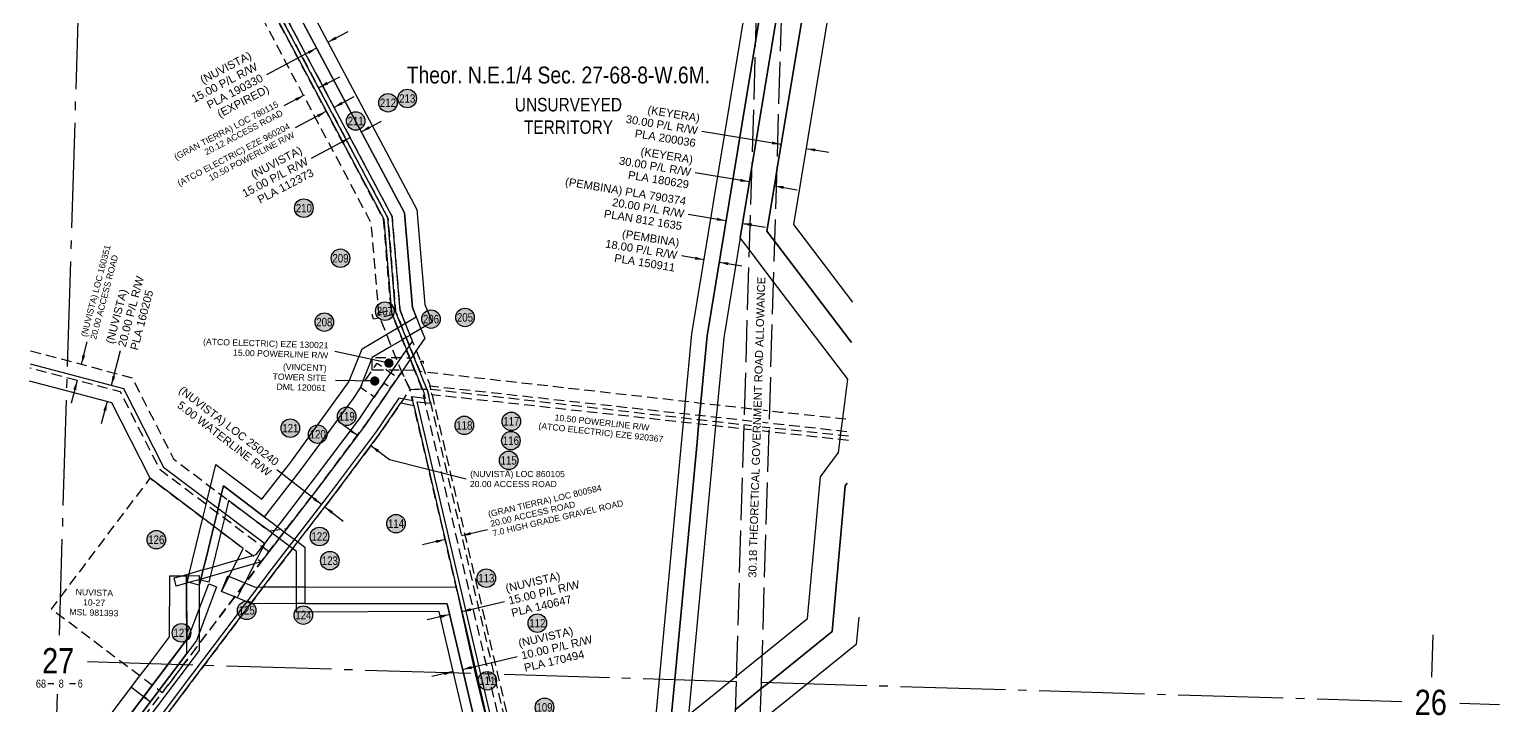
# Model space of a CAD drawing. Extents: x 360027 to 374524, y 6081760 to 6090901.
# Drawn here: x 363315 to 365060, y 6087485 to 6088289 of the extents above; entities that cross this region are included whole.
import ezdxf
from ezdxf.enums import TextEntityAlignment as Align

# ---------------------------------------------------------------- set-up
doc = ezdxf.new("R2010")
doc.units = 0
doc.header["$LTSCALE"] = 5
for name, pattern in [('foc-ACCESSROAD', [3.75, 2.5, -1.25]), ('foc-FLOWLINE', [3.75, 2.5, -1.25]), ('foc-QUARTERLINE', [33, 25, -3, 2, -3]), ('foc-UNSURVEYED', [12.5, 10, -2.5])]:
    doc.linetypes.add(name, pattern=pattern)
for name, color, linetype in [('10', 1, 'Continuous'), ('9', 3, 'Continuous'), ('AS-UNDERLAY-H', 141, 'Continuous'), ('C-AR', 13, 'foc-ACCESSROAD'), ('C-EZE', 13, 'foc-FLOWLINE'), ('C-RW', 13, 'Continuous'), ('C-SYMBOL', 7, 'Continuous'), ('C-WS', 13, 'foc-ACCESSROAD'), ('CG-NOTES', 7, 'Continuous'), ('CORRIDOR-ID', 7, 'Continuous'), ('L-QSEC', 8, 'foc-QUARTERLINE'), ('L-SECLBL', 7, 'Continuous'), ('L-UNS-T', 3, 'Continuous'), ('L-USEC', 7, 'foc-UNSURVEYED'), ('P-PROPOSED', 10, 'Continuous')]:
    doc.layers.add(name, color=color, linetype=linetype)
for name, color, linetype, lineweight in [('C-AR-T', 13, 'Continuous', 9), ('C-RW-T', 13, 'Continuous', 9), ('C-WS-T', 13, 'Continuous', 9)]:
    doc.layers.add(name, color=color, linetype=linetype, lineweight=lineweight)
doc.styles.add('175L', font='ARIALN.TTF', dxfattribs={"height": 20})
doc.styles.add('80L', font='ARIALN.TTF', dxfattribs={"height": 10})
doc.styles.add('A60', font='arial.ttf', dxfattribs={"height": 7.35})
doc.styles.add('A80', font='arial.ttf', dxfattribs={"height": 9.5})
doc.styles.add('SIMPLEX', font='ARIALN.TTF')
doc.styles.get("Standard").update_dxf_attribs({"font": 'ARIALN.TTF'})
doc.dimstyles.get("Standard").update_dxf_attribs({"dimtxt": 0.18, "dimasz": 0.18, "dimexe": 0.18, "dimexo": 0.0625, "dimgap": 0.09, "dimtad": 0, "dimtih": 1, "dimtoh": 1, "dimdec": 4, "dimzin": 0, "dimdsep": 46, "dimtxsty": 'Standard', "dimcen": 0.09, "dimadec": 0, "dimazin": 0, "dimtfac": 1, "dimtdec": 4, "dimtofl": 0, "dimtmove": 0, "dimatfit": 3, "dimfxl": 1, "dimtolj": 1, "dimtzin": 0, "dimarcsym": 0})

# ---------------------------------------------------------------- blocks, each defined once
blk = doc.blocks.new('L-SECLBL')
at = {"layer": '9', "color": 7}
for p, q in [((-5.1, -27.8), (-12.3, -27.8)), ((20.7, -27.8), (13.5, -27.8))]:
    blk.add_line(p, q, dxfattribs=at)
at = {"layer": '10', "color": 2, "style": 'SIMPLEX'}
blk.add_attdef('SEC', text='', height=30, dxfattribs=at).set_placement((0, 0), align=Align.MIDDLE)
at = {"layer": '10', "color": 5, "style": '80L'}
blk.add_attdef('TWP', text='', height=9.5, dxfattribs=at).set_placement((-14.4, -27.4), align=Align.MIDDLE_RIGHT)
blk.add_attdef('RGE', text='', height=9.5, dxfattribs=at).set_placement((3.6, -27.4), align=Align.MIDDLE_CENTER)
blk.add_attdef('MER', text='', height=9.5, dxfattribs=at).set_placement((23.2, -27.4), align=Align.MIDDLE_LEFT)
blk = doc.blocks.new('*U418')
at = {"layer": 'AS-UNDERLAY-H'}
h = blk.add_hatch(color=256, dxfattribs=at)
h.dxf.hatch_style = 1
edge = h.paths.add_edge_path()
edge.add_arc((0, 0), 11, 0, 360)
at = {"layer": 'CG-NOTES', "color": 182}
blk.add_circle((0, 0), 11, dxfattribs=at)
at = {"color": 182, "style": '80L'}
blk.add_attdef('#', text='', height=10, dxfattribs=at).set_placement((0, 0), align=Align.MIDDLE_CENTER)

msp = doc.modelspace()

# ---------------------------------------------------------------- linework, layer by layer
at = {"layer": 'C-AR', "flags": 128}
for points in [[(364287.3, 6087805.2), (364204.2, 6087813.9), (364192.9, 6087815.1), (364184.4, 6087816), (364162.8, 6087818.5), (364129.7, 6087822.2), (364109.8, 6087824.5), (364091.9, 6087826.5), (363791.1, 6087860.7), (363787, 6087861.2), (363766.5, 6087860.7), (363756.6, 6087881.6), (363744.4, 6087912.1), (363729.7, 6087948.7), (363720.4, 6088058.8), (363574.6, 6088333.3), (363528.9, 6088410.3), (363456.3, 6088496.1), (363206.6, 6088983.6), (363206.6, 6088983.6), (363206.6, 6088983.6), (363173.8, 6089127.9), (363024.8, 6089255.7), (362890.4, 6089308.4), (362716, 6089499.4), (362636.4, 6089682.1), (362598.3, 6089976.9), (362598.3, 6089976.9), (362618.7, 6089976.2), (362618.7, 6089976.2), (362656, 6089687.5), (362733.1, 6089510.5), (362902.1, 6089325.4), (363035.3, 6089273.2), (363191.9, 6089138.9), (363225.7, 6088990.6), (363379.5, 6088690.2), (363473.2, 6088507.3), (363545.4, 6088422), (363592.1, 6088343.1), (363740.1, 6088064.6), (363749.4, 6087953.4), (363761.9, 6087922.4), (363778, 6087882.4), (363783.3, 6087881.8), (364093.8, 6087846.7), (364111.7, 6087844.6), (364131.6, 6087842.4), (364163.5, 6087838.8), (364193.5, 6087835.4), (364206.3, 6087833.9), (364287.9, 6087825.4)], [(363315.9, 6087906.5), (363359.6, 6087895), (363436.4, 6087874.7), (363485.5, 6087778.3), (363586.7, 6087702), (363587.2, 6087701.6), (363599.1, 6087692.6), (363606.1, 6087693.6), (363620.1, 6087695.5), (363598.8, 6087667.8), (363591.6, 6087673.2), (363590.9, 6087673.8), (363590.2, 6087674.3), (363574.8, 6087686), (363469.8, 6087765.1), (363422.6, 6087857.7), (363359, 6087874.4), (363315.2, 6087886)]]:
    msp.add_lwpolyline(points, dxfattribs=at)
for points in [[(361402.3, 6086870.3), (361321.1, 6086862.4), (361209.9, 6087019), (361219.6, 6087031.3), (361324.9, 6086882.8), (362106, 6086959.4), (362566.5, 6087001.4), (362591.3, 6087003.7), (363135.4, 6087053.4), (363135.4, 6087053.4), (363448.2, 6087468.4), (363448.2, 6087468.4), (363496.4, 6087532.2), (363589.7, 6087655.9), (363589.7, 6087655.9), (363660, 6087747.2), (363714.4, 6087820), (363743.5, 6087862.5), (363752, 6087874.8), (363756.6, 6087881.6), (363766.5, 6087860.7), (363730.7, 6087808.4), (363675.9, 6087735.1), (363605.6, 6087643.8), (363605.6, 6087643.8), (363576.3, 6087604.9), (363512.3, 6087520.2), (363464.2, 6087456.3), (363146, 6087034.3), (363146, 6087034.3), (363146, 6087034.3), (362107.9, 6086939.5), (361402.3, 6086870.3)], [(364023.1, 6086979.8), (363988.8, 6087036.9), (363983.7, 6087045.3), (363940.5, 6087172.4), (363929.2, 6087205.6), (363880.4, 6087373.7), (363821.4, 6087625.9), (363766.5, 6087860.7), (363787, 6087861.2), (363899.9, 6087378.2), (363948.4, 6087211.1), (364002, 6087053.8), (364037.3, 6086993.9), (364039, 6086992.1), (364147.2, 6086883.1), (364240.8, 6086802.3), (364405.2, 6086650.3), (364439.6, 6086607.3), (364457.2, 6086570.1), (364478.2, 6086504), (364495.4, 6086469.6), (364521.9, 6086432.8), (364616.6, 6086350.1), (364654.3, 6086314.7), (364719.2, 6086233.4), (364737.5, 6086199.7), (364744, 6086158.9), (364661.1, 6085751.7), (364661.1, 6085751.7), (364672.8, 6085634.3), (364672.8, 6085634.3), (364652.7, 6085634.9), (364640.9, 6085752.7), (364723.7, 6086159.3), (364718.3, 6086193.2), (364703, 6086221.7), (364639.6, 6086301.2), (364603.2, 6086335.3), (364507, 6086419.2), (364478.2, 6086459.2), (364459.6, 6086496.5), (364438.5, 6086562.8), (364422.5, 6086596.6), (364390.6, 6086636.6), (364227.5, 6086787.4), (364133.6, 6086868.4)]]:
    msp.add_lwpolyline(points, close=True, dxfattribs=at)
at = {"layer": 'C-EZE', "flags": 128}
for points in [[(362624.3, 6089973.7), (362661.1, 6089688.9), (362737.6, 6089513.4), (362905.2, 6089329.9), (363038.1, 6089277.8), (363196.6, 6089141.7), (363230.7, 6088992.4), (363384.2, 6088692.6), (363477.6, 6088510.3), (363549.7, 6088425), (363596.7, 6088345.7), (363745.2, 6088066.1), (363754.6, 6087954.7), (363754.6, 6087954.7), (363754.6, 6087954.7), (363754.6, 6087954.7), (363778.8, 6087894.4), (363781.2, 6087888.4), (363789.6, 6087867.5), (363791.1, 6087860.7), (363792.4, 6087855), (363792.6, 6087854.4), (363870.4, 6087522.5), (363906.6, 6087368.2), (363966.4, 6087167), (364002.8, 6087065.2), (364016, 6087043.6), (364031.5, 6087018.1), (364046.1, 6086994), (364045.2, 6086984.9), (364044.4, 6086976.7), (364029.7, 6087000.8), (364028.2, 6087003.3), (364014.2, 6087026.3), (363994.8, 6087058.1), (363981.3, 6087051.7), (363974.4, 6087048.5), (363971.8, 6087053.9), (363978.7, 6087057.1), (363992.3, 6087063.5), (363957.5, 6087160.8), (363943.3, 6087155.9), (363938.3, 6087154.1), (363936.4, 6087159.8), (363941.3, 6087161.8), (363955.6, 6087166.5), (363896.5, 6087365.6), (363859.6, 6087522.9), (363780.6, 6087861.9), (363771.9, 6087883.3), (363765.9, 6087898.4), (363745.4, 6087949.4), (363745.4, 6087949.4), (363723, 6087944.1), (363721.6, 6087949.9), (363744, 6087955.2), (363735, 6088063.1), (363587.5, 6088340.5), (363541.1, 6088418.9), (363470.7, 6088502.1), (363453.6, 6088490.7), (363450.3, 6088495.7), (363467.4, 6088507.1), (363374.8, 6088687.8), (363222.1, 6088986.1), (363200, 6088978.3), (363198, 6088983.9), (363220.1, 6088991.7), (363187.2, 6089136), (363032.6, 6089268.6), (362901.7, 6089319.9), (362887.3, 6089303.1), (362882.7, 6089307), (362896.8, 6089323.4), (362730.7, 6089505.4), (362710.1, 6089492.2), (362706.9, 6089497.2), (362727.5, 6089510.4), (362652.2, 6089683.2), (362632.3, 6089676.3), (362630.3, 6089681.9), (362650.5, 6089688.9), (362614.2, 6089970.3), (362614.2, 6089970.3), (362587.8, 6089969.7), (362587.6, 6089975.7), (362613.9, 6089976.3), (362613.9, 6089976.4), (362624.4, 6089976.1), (362624.3, 6089973.7)], [(363721.5, 6087883.8), (363721.5, 6087883.8), (363721.6, 6087898.8), (363765.9, 6087898.4), (363771.9, 6087883.3), (363721.5, 6087883.8)]]:
    msp.add_lwpolyline(points, close=True, dxfattribs=at)
at = {"layer": 'C-EZE', "elevation": -760.7, "flags": 128}
msp.add_lwpolyline([(363781.2, 6087888.4), (363779.2, 6087893.4), (363778.8, 6087894.4), (363782, 6087894.4), (363782, 6087888.4), (363781.2, 6087888.4)], close=True, dxfattribs=at)
at = {"layer": 'C-EZE', "flags": 128}
msp.add_lwpolyline([(364287.1, 6087800.1), (364277.1, 6087801.2), (364258.5, 6087803.2), (364203.7, 6087809.2), (364192.8, 6087810.4), (364183.9, 6087811.4), (364162.7, 6087813.7), (364141.1, 6087816.1), (364129.2, 6087817.4), (364109.3, 6087819.6), (364091.4, 6087821.6), (363871.3, 6087845.8), (363792.6, 6087854.4), (363792.4, 6087855), (363791.1, 6087860.7), (363790.2, 6087865), (364092.4, 6087832), (364110.3, 6087830.1), (364130.2, 6087827.9), (364163, 6087824.3), (364193.1, 6087821), (364278.5, 6087811.6), (364287.5, 6087810.6)], dxfattribs=at)
at = {"layer": 'C-RW', "flags": 128}
for points in [[(363628.4, 6088349.9), (363774.6, 6088074.7), (363784.1, 6087961.7), (363792.6, 6087940.5), (363779.5, 6087932.8), (363766.5, 6087925.1), (363761.3, 6087922), (363756.9, 6087919.4), (363743.8, 6087911.8), (363721.6, 6087898.8), (363707.2, 6087862.5), (363698.1, 6087848.7), (363689.6, 6087837.1), (363682.5, 6087827.4), (363636.9, 6087765.4), (363636.9, 6087765.4), (363596.5, 6087713.5), (363593.4, 6087709.5), (363545, 6087746), (363542.4, 6087735.4), (363538.6, 6087719.5), (363537.3, 6087714.2), (363533.5, 6087698.3), (363524.7, 6087662), (363520.9, 6087646.6), (363518.2, 6087635.3), (363517.9, 6087634.3), (363516.2, 6087628.2), (363503.9, 6087631.2), (363501.9, 6087631.7), (363503.7, 6087639.3), (363504.3, 6087641.8), (363520.4, 6087708.2), (363524.3, 6087724), (363525.5, 6087729.3), (363529.4, 6087745.2), (363535.8, 6087771.7), (363590.6, 6087730.4), (363624.9, 6087774.4), (363693.9, 6087869.7), (363709.6, 6087909.1), (363773.9, 6087946.9), (363769.4, 6087958.2), (363759.9, 6088070.4), (363615.2, 6088342.8)], [(363615.2, 6088342.8), (363759.9, 6088070.4), (363769.4, 6087958.2), (363773.9, 6087946.9), (363779.5, 6087932.8), (363784, 6087921.7), (363773.5, 6087906.2), (363769.8, 6087900.8), (363766.4, 6087895.8), (363758.3, 6087884), (363757.5, 6087882.9), (363756.3, 6087881), (363752, 6087874.8), (363743.5, 6087862.5), (363736.1, 6087851.6), (363721.6, 6087830.4), (363714.4, 6087820), (363660, 6087747.2), (363620.2, 6087695.5), (363617.2, 6087691.6), (363611.1, 6087683.6), (363598.9, 6087667.7), (363589.8, 6087655.8), (363581.6, 6087653.5), (363555.4, 6087646), (363545.8, 6087643.2), (363529.2, 6087638.4), (363522.6, 6087636.6), (363518.2, 6087635.3), (363516.2, 6087634.7), (363503.9, 6087631.2), (363501.2, 6087630.4), (363501.2, 6087630.4), (363488.9, 6087626.9), (363486.6, 6087636.8), (363496, 6087639.4), (363504.3, 6087641.8), (363509, 6087643.2), (363520.9, 6087646.6), (363526.3, 6087648.1), (363532, 6087649.7), (363549.5, 6087654.8), (363561.6, 6087658.2), (363579.7, 6087663.4), (363583.8, 6087664.6), (363590.9, 6087673.8), (363593.9, 6087677.8), (363603.1, 6087689.7), (363606.1, 6087693.6), (363609.2, 6087697.6), (363612.3, 6087701.6), (363652, 6087753.2), (363706.4, 6087825.9), (363708.8, 6087829.5), (363723.3, 6087850.7), (363724, 6087851.6), (363735.3, 6087868.1), (363743.8, 6087880.5), (363745.5, 6087883), (363746.2, 6087884.1), (363751.8, 6087892.1), (363755.7, 6087897.9), (363756.4, 6087899), (363761.9, 6087907), (363765.3, 6087911.9), (363769.4, 6087917.9), (363754.6, 6087954.7), (363745.2, 6088066.1), (363601.9, 6088335.8)], [(363994.3, 6086644.9), (363995.3, 6086654.2), (364014.5, 6086841.9), (364027.6, 6086972.3), (364029.7, 6087000.8), (364030.2, 6087005.6), (364030.6, 6087009), (364031.5, 6087018.1), (364073.2, 6087433.6), (364080.9, 6087516.1), (364107.3, 6087798), (364109.2, 6087817.9), (364109.3, 6087819.6), (364109.8, 6087824.5), (364109.9, 6087825.7), (364110.3, 6087830.1), (364111.7, 6087844.6), (364111.8, 6087845.7), (364119.2, 6087924.5), (364176.6, 6088273.4), (364183.9, 6088317.7)], [(364204.1, 6088317), (364172.1, 6088122.7), (364169.2, 6088105.4), (364158.6, 6088040.8), (364139, 6087922), (364131.7, 6087843.5), (364131.6, 6087842.4), (364130.2, 6087827.9), (364129.8, 6087823.5), (364129.7, 6087822.2), (364129.2, 6087817.4), (364101, 6087515.5), (364097.1, 6087474), (364093.1, 6087431.7), (364047.5, 6086970.3), (364034.4, 6086839.9), (364015.3, 6086653.5), (364014.4, 6086644.3)], [(364055.3, 6087435.4), (364062.9, 6087516.6), (364091.4, 6087821.6), (364091.9, 6087826.5), (364092.4, 6087832), (364093.8, 6087846.7), (364101.3, 6087926.8), (364165.8, 6088318.2)], [(364183.9, 6088317.7), (364176.6, 6088273.4), (364119.2, 6087924.5), (364111.8, 6087845.7), (364111.7, 6087844.6), (364110.3, 6087830.1), (364109.9, 6087825.7), (364109.8, 6087824.5), (364109.3, 6087819.6), (364109.2, 6087817.9), (364107.3, 6087798), (364080.9, 6087516.1), (364073.2, 6087433.6)], [(364097.1, 6087474), (364129.7, 6087500.3), (364146.6, 6087514.1), (364153.8, 6087519.9), (364184.7, 6087545.1), (364238.3, 6087588.7), (364254.1, 6087757), (364275.2, 6087785.9), (364277.1, 6087801.2), (364277.8, 6087806.2), (364278.5, 6087811.6), (364280.3, 6087826.2), (364286.3, 6087872.9), (364198.2, 6087988.7), (364169.2, 6088026.9), (364165.2, 6088032.2), (364158.6, 6088040.8), (364169.2, 6088105.4), (364172.1, 6088122.7), (364204.1, 6088317)], [(364290.7, 6087916.6), (364199.6, 6088036.4), (364190.3, 6088048.7), (364198.8, 6088100.5), (364202.2, 6088121), (364234.4, 6088316.1)], [(364234.4, 6088316.1), (364202.2, 6088121), (364198.8, 6088100.5), (364190.3, 6088048.7), (364199.6, 6088036.4), (364290.7, 6087916.6)], [(364264.6, 6088315.2), (364222, 6088056.6), (364292.1, 6087964.3)], [(363315.4, 6087891.1), (363359.1, 6087879.6), (363426.1, 6087862), (363473.7, 6087768.4), (363577.7, 6087690), (363587.3, 6087682.8), (363593.9, 6087677.8), (363584.7, 6087659.6), (363581.6, 6087653.5), (363581.3, 6087652.9), (363570.2, 6087631), (363568.8, 6087628.2), (363561.2, 6087613.1), (363542.6, 6087620.7), (363551.7, 6087638.6), (363555.4, 6087646), (363561.6, 6087658.2), (363567.1, 6087669), (363568.5, 6087671.9), (363481.9, 6087737.2), (363458, 6087755.2), (363412.3, 6087844.9), (363358.5, 6087859.1), (363314.8, 6087870.6)], [(363857.8, 6087355.3), (363818.2, 6087524.1), (363801.1, 6087596.9), (363631.7, 6087596.2), (363631.7, 6087606.2), (363631.7, 6087626.1), (363631.7, 6087668.2), (363627.1, 6087671.6), (363611.1, 6087683.6), (363603.1, 6087689.7), (363599.1, 6087692.6), (363587.2, 6087701.6), (363586.7, 6087702), (363551.1, 6087728.8), (363547.3, 6087712.9), (363546, 6087707.7), (363542.1, 6087691.8), (363532, 6087649.7), (363529.2, 6087638.4), (363527.6, 6087631.9), (363517.9, 6087634.3), (363518.2, 6087635.3), (363520.9, 6087646.6), (363524.7, 6087662), (363533.5, 6087698.3), (363537.3, 6087714.2), (363538.6, 6087719.5), (363542.4, 6087735.4), (363545, 6087746), (363593.4, 6087709.5), (363605.1, 6087700.6), (363609.2, 6087697.6), (363613.3, 6087694.5), (363617.2, 6087691.6), (363633.2, 6087679.6), (363641.7, 6087673.2), (363641.7, 6087626.2), (363641.7, 6087606.3), (363810.7, 6087605.9), (363829.9, 6087523.8), (363865.9, 6087369.9)], [(364152.6, 6087480.2), (364183.5, 6087505.2), (364192.8, 6087512.7), (364267.8, 6087573.2), (364283.2, 6087746.2), (364285.6, 6087749.3)], [(364285.6, 6087749.3), (364283.2, 6087746.2), (364267.8, 6087573.2), (364192.8, 6087512.7), (364183.5, 6087505.2), (364152.6, 6087480.2)], [(362284.1, 6086980.6), (362566, 6087006.4), (362745.2, 6087022.7), (363122.7, 6087057.2), (363138.7, 6087066.1), (363501.4, 6087547.1), (363501.2, 6087630.4), (363501.2, 6087639.3), (363516.2, 6087639.5), (363516.3, 6087550.4), (363145.4, 6087058.4), (363125.7, 6087047.4), (362300.7, 6086972.1)], [(363865.9, 6087369.9), (363829.9, 6087523.8), (363810.7, 6087605.9), (363641.7, 6087606.3), (363631.7, 6087606.2), (363578.5, 6087605.9), (363561.2, 6087613.1), (363542.6, 6087620.7), (363550.1, 6087639.2), (363582.5, 6087625.9), (363592.3, 6087626), (363631.7, 6087626.1), (363641.7, 6087626.2), (363821.4, 6087625.9), (363844, 6087523.3), (363880.4, 6087373.7)], [(362833.1, 6086680.4), (363075.6, 6086997.6), (363130.7, 6087072.1), (363503.3, 6087566.2), (363516.1, 6087599.7), (363527.5, 6087629.7), (363536.8, 6087626.2), (363516, 6087570.6), (363512.9, 6087562.4), (363501.4, 6087547.1), (363138.7, 6087066.1), (363113.2, 6087032.1), (363093.5, 6087007.6), (363097.6, 6087004.7), (363077.8, 6086979.2), (362907, 6086757.4), (362884.3, 6086727.9), (362847.4, 6086679.9)], [(364299.3, 6087590), (364296.4, 6087557.8), (364238.8, 6087511.3), (364182.3, 6087465.6)]]:
    msp.add_lwpolyline(points, dxfattribs=at)
msp.add_lwpolyline([(363132.7, 6087074.8), (363114.9, 6087064.9), (363110.1, 6087056.1), (362745.2, 6087022.7), (362566, 6087006.4), (362566, 6087006.4), (362564.2, 6087026.3), (363097.7, 6087075), (363098.3, 6087076.3), (363100.1, 6087079.6), (363122.5, 6087092), (363125, 6087095.3), (363134, 6087107.3), (363146.3, 6087123.5), (363344.1, 6087385.5), (363445.8, 6087520.3), (363457.1, 6087535.2), (363481, 6087566.9), (363481.2, 6087639.4), (363495.9, 6087639.4), (363501.2, 6087639.3), (363501.2, 6087630.4), (363501.3, 6087563.6)], close=True, dxfattribs=at)
at = {"layer": 'C-WS', "flags": 128}
for points in [[(363752, 6087874.8), (363743.5, 6087862.5), (363735.3, 6087868.1), (363724, 6087851.6), (363707.5, 6087863), (363718.9, 6087879.4), (363721.4, 6087883.1), (363722.2, 6087884.3), (363727.4, 6087891.8), (363738.5, 6087884.1), (363740.1, 6087883), (363743.8, 6087880.5), (363752, 6087874.8)], [(363497.7, 6087534), (363472.3, 6087500.3), (363469.8, 6087502.1), (363468.1, 6087503.5), (363461.7, 6087508.2), (363445.8, 6087520.3), (363424.6, 6087536.2), (363350.4, 6087592.3), (363340.6, 6087599.6), (363351, 6087613.4), (363458, 6087755.2), (363481.9, 6087737.2), (363527.9, 6087702.5), (363540.6, 6087692.9), (363559.7, 6087678.6), (363568.5, 6087671.9), (363579.7, 6087663.4), (363584.7, 6087659.6), (363589.8, 6087655.8), (363570.8, 6087630.8), (363568.8, 6087628.2), (363566.6, 6087625.2), (363558.3, 6087614.3), (363551.8, 6087605.7), (363515.9, 6087558.4), (363497.7, 6087534), (363497.7, 6087534)]]:
    msp.add_lwpolyline(points, close=True, dxfattribs=at)
at = {"layer": 'L-QSEC'}
for p, q in [((363373.3, 6088342.6), (363349.7, 6087568.6)), ((364981, 6087569.2), (364979.5, 6087518.9)), ((363383.5, 6087537.5), (364153.6, 6087513.8)), ((364183.8, 6087512.9), (364944.1, 6087490)), ((363347.5, 6087498.6), (363324.5, 6086744.6)), ((365013.3, 6087487.9), (365060.3, 6087486.5))]:
    msp.add_line(p, q, dxfattribs=at)
at = {"layer": 'L-USEC'}
for p, q in [((364178, 6088317.8), (364153.6, 6087513.8)), ((364183.8, 6087512.9), (364208.1, 6088316.9)), ((364153.6, 6087513.8), (364129.5, 6086719.9)), ((364159.7, 6086719), (364183.8, 6087512.9))]:
    msp.add_line(p, q, dxfattribs=at)
at = {"layer": 'P-PROPOSED', "flags": 128}
for points in [[(363885.2, 6087374.9), (363775.1, 6087846.1), (363790.9, 6087844.4), (363787.6, 6087858.4), (363749.4, 6087953.4), (363740.1, 6088064.6), (363597.3, 6088333.3)], [(363592.9, 6088331), (363735.2, 6088063.1), (363744.5, 6087952.3), (363782.8, 6087856.9), (363784.4, 6087850.1), (363768.6, 6087851.8), (363769.7, 6087847.1), (363753.3, 6087850.2), (363726.6, 6087811.3), (363671.9, 6087738.1), (363601.6, 6087646.8), (363508.3, 6087523.2), (363460.2, 6087459.3), (363143.3, 6087039), (362596.3, 6086989.1), (362552.4, 6086995.6), (362426.4, 6086985.3), (362330.4, 6086975.7)], [(363464.2, 6087456.3), (363512.3, 6087520.2), (363605.6, 6087643.8), (363675.9, 6087735.1), (363730.7, 6087808.4), (363755.6, 6087844.7), (363771, 6087841.8), (363880.4, 6087373.7)]]:
    msp.add_lwpolyline(points, dxfattribs=at)

# ---------------------------------------------------------------- block references
at = {"layer": 'CG-NOTES', "xscale": 1.000381145216327, "yscale": 1.000381145216327, "zscale": 1.000381145216327}
for p, values in [((363740.3, 6088201.3), {'#': '212'}), ((363763.2, 6088206.4), {'#': '213'}), ((363702, 6088179.7), {'#': '211'}), ((363683.9, 6088016.6), {'#': '209'}), ((363664.7, 6087940.7), {'#': '208'}), ((363736.6, 6087953.7), {'#': '207'}), ((363791.4, 6087944.3), {'#': '206'}), ((363831.7, 6087946.3), {'#': '205'}), ((363691.3, 6087828.8), {'#': '119'}), ((363831, 6087818), {'#': '118'}), ((363886.8, 6087822.8), {'#': '117'}), ((363656.9, 6087807.5), {'#': '120'}), ((363886.3, 6087799.9), {'#': '116'}), ((363749.9, 6087701.2), {'#': '114'}), ((363465.2, 6087682.2), {'#': '126'}), ((363659, 6087686), {'#': '122'}), ((363671.3, 6087657.3), {'#': '123'}), ((363857.1, 6087636.5), {'#': '113'}), ((363572.5, 6087598.2), {'#': '125'}), ((363639.8, 6087592.6), {'#': '124'}), ((363495.1, 6087571.5), {'#': '127'}), ((363917.7, 6087583), {'#': '112'}), ((363858.2, 6087514.6), {'#': '111'}), ((363926.2, 6087483), {'#': '109'})]:
    msp.add_blockref('*U418', p, dxfattribs=at).add_auto_attribs(values)
at = {"layer": 'L-SECLBL'}
for p, values in [((363348.7, 6087538.6), {'SEC': '27', 'TWP': '68', 'RGE': '8', 'MER': '6'}), ((364978.6, 6087488.9), {'SEC': '26', 'TWP': '68', 'RGE': '8', 'MER': '6'})]:
    msp.add_blockref('L-SECLBL', p, dxfattribs=at).add_auto_attribs(values)

# ---------------------------------------------------------------- texts
at = {"layer": 'C-AR-T', "style": 'A60'}
msp.add_text('7.0 HIGH GRADE GRAVEL ROAD', height=7.35, rotation=13.2014, dxfattribs=at).set_placement((363864.6, 6087689.7), align=Align.MIDDLE_LEFT)
at = {"layer": 'C-RW-T', "style": 'A80'}
for s, p in [('(KEYERA)', (364110.6, 6088183)), ('30.00 P/L R/W', (364108.1, 6088168.2)), ('PLA 200036', (364105.7, 6088153.3)), ('(KEYERA)', (364102.4, 6088133.6)), ('30.00 P/L R/W', (364100, 6088118.8)), ('(PEMBINA) PLA 790374', (364094.3, 6088084.3)), ('PLA 180629', (364097.6, 6088104)), ('PLAN 812 1635', (364089.4, 6088054.6)), ('20.00 P/L R/W', (364091.9, 6088069.4)), ('18.00 P/L R/W', (364083.7, 6088020.1)), ('(PEMBINA)', (364086.2, 6088034.9)), ('PLA 150911', (364081.3, 6088005.3))]:
    msp.add_text(s, height=9.5, rotation=350.6426, dxfattribs=at).set_placement(p, align=Align.MIDDLE_RIGHT)
for s, rotation, p in [('20.00 P/L R/W', 75.2507, (363424.1, 6087911.6)), ('(NUVISTA)', 75.2507, (363409.6, 6087915.4)), ('PLA 160205', 75.2507, (363438.6, 6087907.8)), ('(NUVISTA)', 13.2014, (363880, 6087624.4)), ('15.00 P/L R/W', 13.2014, (363883.5, 6087609.7)), ('PLA 140647', 13.2014, (363886.9, 6087595.1)), ('(NUVISTA)', 13.2014, (363895.3, 6087559)), ('10.00 P/L R/W', 13.2014, (363898.7, 6087544.4)), ('PLA 170494', 13.2014, (363902.1, 6087529.8))]:
    msp.add_text(s, height=9.5, rotation=rotation, dxfattribs=at).set_placement(p, align=Align.MIDDLE_LEFT)
at = {"layer": 'C-SYMBOL', "color": 3, "style": '175L'}
msp.add_text('Theor. N.E.1/4 Sec. 27-68-8-W.6M.', height=19.994, dxfattribs=at).set_placement((363942.7, 6088218.3), align=Align.BOTTOM_CENTER)
at = {"layer": 'C-WS-T', "style": 'A60'}
for s, rotation, p in [('(NUVISTA) LOC 160351', 75.2507, (363379, 6087923.5)), ('20.00 ACCESS ROAD', 75.2507, (363390.2, 6087920.5)), ('(GRAN TIERRA) LOC 800584', 13.2014, (363859.3, 6087712.5)), ('20.00 ACCESS ROAD', 13.2014, (363862, 6087701))]:
    msp.add_text(s, height=7.35, rotation=rotation, dxfattribs=at).set_placement(p, align=Align.MIDDLE_LEFT)
for s, p in [('(ATCO ELECTRIC) EZE 130021', (363669.5, 6087909.4)), ('15.00 POWERLINE R/W', (363669.2, 6087897.5))]:
    msp.add_text(s, height=7.35, rotation=358.2539, dxfattribs=at).set_placement(p, align=Align.RIGHT)
for s, rotation, p in [('10.50 POWERLINE R/W', 353.7286, (363994.1, 6087817.8)), ('(ATCO ELECTRIC) EZE 920367', 353.7286, (363992.8, 6087806)), ('NUVISTA', 358.2539, (363391.6, 6087615.7)), ('MSL 981393', 358.2539, (363390.9, 6087591.9)), ('10-27', 358.2539, (363391.2, 6087603.8))]:
    msp.add_text(s, height=7.35, rotation=rotation, dxfattribs=at).set_placement(p, align=Align.CENTER)
at = {"layer": 'L-UNS-T', "color": 3, "insert": (363954.6, 6088185.6), "char_height": 15.995, "attachment_point": 5, "style": '80L'}
msp.add_mtext_dynamic_manual_height_columns('UNSURVEYED TERRITORY', width=126.378, gutter_width=47.5, heights=[0], dxfattribs=at)

# ---------------------------------------------------------------- leaders
at = {"layer": 'C-AR-T'}
for points, override in [([(363658.7, 6088219.6, -760.7), (363683, 6088232.3, -760.7)], {"dimasz": 11}), ([(363640.8, 6088210.2, -760.7), (363616.5, 6088197.5, -760.7)], {"dimasz": 11}), ([(363376.3, 6087890.6), (363383.3, 6087917.1)], {"dimasz": 11}), ([(363371.2, 6087871.2), (363364.2, 6087844.6)], {"dimasz": 11}), ([(363704, 6087805.8), (363682, 6087822.3)], {"dimasz": 11}), ([(363719.9, 6087794), (363742.1, 6087777.4), (363833.2, 6087754.6)], {"dimasz": 11, "dimgap": 5, "dimtad": 0}), ([(363827.7, 6087687), (363858.4, 6087694.2)], {"dimasz": 11}), ([(363808.2, 6087682.4), (363781.4, 6087676.2)], {"dimasz": 11})]:
    msp.add_leader(points, dimstyle='Standard', override=override, dxfattribs=at)
at = {"layer": 'C-RW-T'}
for points in [[(363668.8, 6088273.2, -760.7), (363693.1, 6088286.1, -760.7)], [(363655.5, 6088266.1, -760.7), (363595.9, 6088234.4, -760.7)], [(363708.4, 6088166.8, -760.7), (363732.7, 6088179.6, -760.7)], [(363695.1, 6088159.7, -760.7), (363649, 6088135.2, -760.7)], [(364207.3, 6088151.8), (364113.1, 6088167.3)], [(364236.9, 6088146.9), (364264, 6088142.5)], [(364169.5, 6088107.4), (364104.9, 6088118)], [(364199.1, 6088102.5), (364226.3, 6088098)], [(364141.7, 6088061.2), (364096.8, 6088068.6)], [(364161.4, 6088058), (364188.5, 6088053.5)], [(364115.8, 6088014.8), (364088.7, 6088019.3)], [(364133.5, 6088011.9), (364160.7, 6088007.4)], [(363412, 6087865.7), (363422.8, 6087906.8)], [(363406.9, 6087846.3), (363399.9, 6087819.7)], [(363661.2, 6087724.2), (363608.3, 6087765)], [(363665.2, 6087721.2), (363687, 6087704.4)], [(363827.9, 6087596.7), (363878.6, 6087608.6)], [(363813.7, 6087593.4), (363786.9, 6087587.1)], [(363828.9, 6087528), (363893.8, 6087543.3)], [(363817.9, 6087525.5), (363792.4, 6087519.5)], [(363458.1, 6087489.7), (363436.2, 6087506.3)]]:
    msp.add_leader(points, dimstyle='Standard', override={"dimasz": 11}, dxfattribs=at)
at = {"layer": 'C-WS-T'}
for points, override in [([(363676, 6088195.8, -760.7), (363700.3, 6088208.7, -760.7)], {"dimasz": 11}), ([(363666.7, 6088190.8, -760.7), (363630.1, 6088171.4, -760.7)], {"dimasz": 11}), ([(363741.4, 6087892), (363677.3, 6087905.7)], {"dimasz": 11, "dimldrblk": 'Dot'}), ([(363724.6, 6087870.7), (363677.9, 6087871.4)], {"dimasz": 11, "dimldrblk": 'Dot'})]:
    msp.add_leader(points, dimstyle='Standard', override=override, dxfattribs=at)

# ---------------------------------------------------------------- next in the draw order: texts
at = {"layer": 'C-RW-T', "char_height": 9.5, "attachment_point": 3, "style": 'A80', "bg_fill": 3, "box_fill_scale": 1.15, "bg_fill_color": 256, "bg_fill_true_color": 256, "bg_fill_transparency": 0}
for s, insert, width, rotation in [('(EXPIRED)', (363595.8, 6088222.8, -760.7), 77.721, 27.6168), ('PLA 112373', (363648.8, 6088123.5, -760.7), 81.438, 27.6168), ('5.00 WATERLINE R/W', (363603, 6087764.4), 146.657, 322.3833)]:
    msp.add_mtext(s, dxfattribs=dict(at, insert=insert, width=width, rotation=rotation))
at = {"layer": 'C-WS-T', "insert": (363837.9, 6087763.9), "char_height": 7.35, "width": 112.983, "attachment_point": 1, "style": 'A60', "bg_fill": 3, "box_fill_scale": 1.15, "bg_fill_color": 256, "bg_fill_true_color": 256, "bg_fill_transparency": 0}
msp.add_mtext('(NUVISTA) LOC 860105', dxfattribs=at)
at = {"layer": 'CORRIDOR-ID', "insert": (364173.6, 6087815.9), "char_height": 9.5, "width": 360.056, "attachment_point": 2, "rotation": 88.2638, "style": 'A80', "bg_fill": 3, "box_fill_scale": 1.15, "bg_fill_color": 256, "bg_fill_true_color": 256, "bg_fill_transparency": 0}
msp.add_mtext('30.18 THEORETICAL GOVERNMENT ROAD ALLOWANCE', dxfattribs=at)

# ---------------------------------------------------------------- next in the draw order: block references
at = {"layer": 'CG-NOTES', "xscale": 1.000381145216327, "yscale": 1.000381145216327, "zscale": 1.000381145216327}
msp.add_blockref('*U418', (363883.6, 6087776.4), dxfattribs=at).add_auto_attribs({'#': '115'})

# ---------------------------------------------------------------- next in the draw order: texts
at = {"layer": 'C-RW-T', "char_height": 9.5, "attachment_point": 3, "style": 'A80', "bg_fill": 3, "box_fill_scale": 1.15, "bg_fill_color": 256, "bg_fill_true_color": 256, "bg_fill_transparency": 0}
for s, insert, width, rotation in [('PLA 190330', (363588.7, 6088236, -760.7), 81.438, 27.6168), ('15.00 P/L R/W', (363642.3, 6088137, -760.7), 94.846, 27.6168), ('(NUVISTA) LOC 250240', (363611.9, 6087776.8), 158.143, 322.3833)]:
    msp.add_mtext(s, dxfattribs=dict(at, insert=insert, width=width, rotation=rotation))
at = {"layer": 'C-WS-T', "insert": (363837.6, 6087752), "char_height": 7.35, "width": 103.808, "attachment_point": 1, "style": 'A60', "bg_fill": 3, "box_fill_scale": 1.15, "bg_fill_color": 256, "bg_fill_true_color": 256, "bg_fill_transparency": 0}
msp.add_mtext('20.00 ACCESS ROAD', dxfattribs=at)

# ---------------------------------------------------------------- next in the draw order: block references
at = {"layer": 'CG-NOTES', "xscale": 1.000381145216327, "yscale": 1.000381145216327, "zscale": 1.000381145216327}
for p, values in [((363640.4, 6088076.1), {'#': '210'}), ((363624.4, 6087814.7), {'#': '121'})]:
    msp.add_blockref('*U418', p, dxfattribs=at).add_auto_attribs(values)

# ---------------------------------------------------------------- next in the draw order: texts
at = {"layer": 'C-RW-T', "char_height": 9.5, "attachment_point": 3, "rotation": 27.6168, "style": 'A80', "bg_fill": 3, "box_fill_scale": 1.15, "bg_fill_color": 256, "bg_fill_true_color": 256, "bg_fill_transparency": 0}
for s, insert, width in [('15.00 P/L R/W', (363582.1, 6088249.5, -760.7), 94.846), ('(NUVISTA)', (363635, 6088150.2, -760.7), 76.972)]:
    msp.add_mtext(s, dxfattribs=dict(at, insert=insert, width=width))
at = {"layer": 'C-WS-T', "style": 'A60'}
for s, p in [('TOWER SITE', (363667, 6087870.5)), ('(VINCENT)', (363667.4, 6087882.4)), ('DML 120061', (363666.6, 6087858.6))]:
    msp.add_text(s, height=7.35, rotation=358.2539, dxfattribs=at).set_placement(p, align=Align.RIGHT)

# ---------------------------------------------------------------- next in the draw order: texts
at = {"layer": 'C-RW-T', "insert": (363574.9, 6088262.7, -760.7), "char_height": 9.5, "width": 76.972, "attachment_point": 3, "rotation": 27.6168, "style": 'A80', "bg_fill": 3, "box_fill_scale": 1.15, "bg_fill_color": 256, "bg_fill_true_color": 256, "bg_fill_transparency": 0}
msp.add_mtext('(NUVISTA)', dxfattribs=at)
at = {"layer": 'C-WS-T', "style": 'A60'}
for s, p in [('(GRAN TIERRA) LOC 780115', (363609.4, 6088200.3, -760.7)), ('(ATCO ELECTRIC) EZE 960204', (363623, 6088174.2, -760.7)), ('20.12 ACCESS ROAD', (363614.7, 6088190, -760.7)), ('10.50 POWERLINE R/W', (363628.4, 6088163.9, -760.7))]:
    msp.add_text(s, height=7.35, rotation=27.6168, dxfattribs=at).set_placement(p, align=Align.MIDDLE_RIGHT)

doc.saveas('drawing.dxf')
